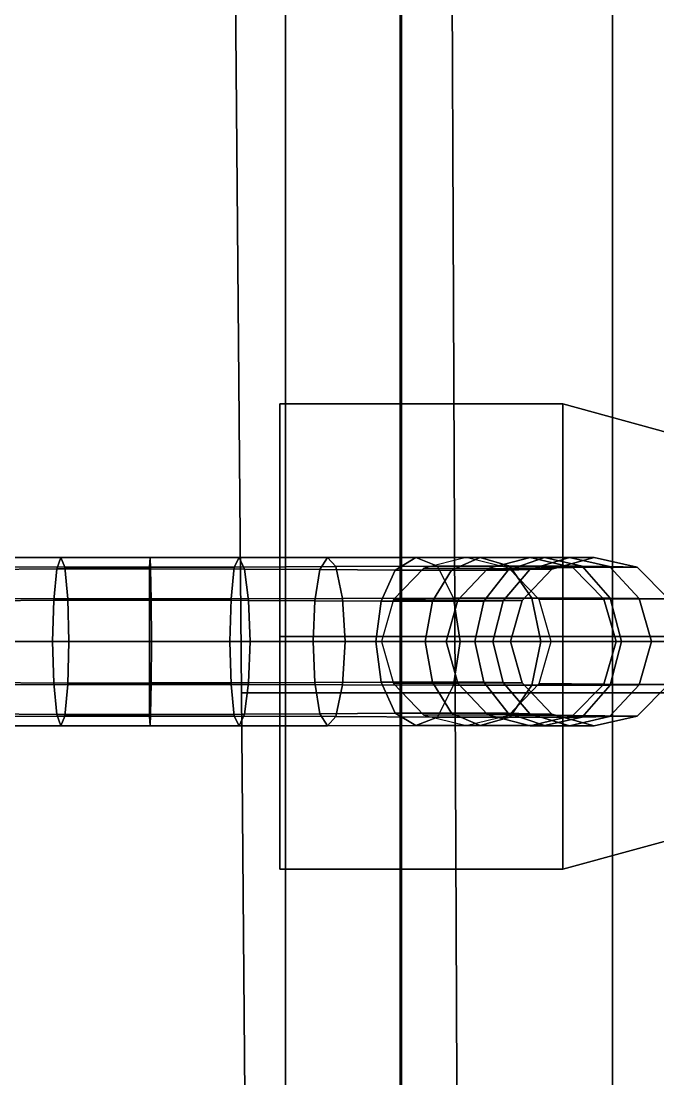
# Model space of a CAD drawing. Extents: x -9.3 to 15.5, y -7 to 5.4.
# Drawn here: x 5.247 to 5.637, y 3.089 to 3.736 of the extents above; entities that cross this region are included whole.
import ezdxf

# ---------------------------------------------------------------- set-up
doc = ezdxf.new("R2010")
doc.units = 0

msp = doc.modelspace()

# ---------------------------------------------------------------- linework, layer by layer
for points in [[(5.20877, 4.8, 11), (5.20877, -5.8, 11), (5.47959, -6.05565, 11), (5.47959, 5.05565, 11)], [(5.47877, 5.055, 10.8), (5.47877, -6.055, 10.8), (5.40877, -6, 10.8), (5.40877, 5, 10.8)], [(5.47959, 5.05565, 11), (5.47959, -6.05565, 11), (5.47877, -6.055, 11), (5.47877, 5.055, 11)], [(5.47877, 5.055, 11), (5.47877, -6.055, 11), (5.47877, -6.055, 10.8), (5.47877, 5.055, 10.8)], [(5.40877, -4, 5.5), (5.40877, 5, 5.5), (5.40877, 5, 10.8), (5.40877, -6, 10.8)], [(5.60877, -3.8, 5.5), (5.60877, 4.8, 5.5), (5.40877, 5, 5.5), (5.40877, -4.0814, 5.5)], [(5.60877, -3.8, 4.7), (5.60877, 4.8, 4.7), (5.60877, 4.8, 5.5), (5.60877, -3.8, 5.5)], [(14.20877, -3.8, 4.7), (14.20877, 4.8, 4.7), (5.60877, 4.8, 4.7), (5.60877, -3.8, 4.7)], [(5.51256, 3.32484, 9.34181), (5.50953, 4.03874, 9.34181), (5.37567, 4.03874, 9.34181), (5.38173, 3.32484, 9.34181)], [(5.51256, 3.32484, 7.85497), (5.38173, 3.32484, 7.85497), (5.37567, 4.03874, 7.85497), (5.50953, 4.03874, 7.85497)], [(5.51256, 3.32484, 9.34181), (5.64339, 3.32484, 9.34181), (5.64339, 4.03874, 9.34181), (5.50953, 4.03874, 9.34181)], [(5.51256, 3.32484, 7.85497), (5.50953, 4.03874, 7.85497), (5.64339, 4.03874, 7.85497), (5.64339, 3.32484, 7.85497)], [(5.57841, 3.50148, 10.19751), (5.40529, 3.50148, 10.19751), (5.40529, 3.50148, 10.30033), (5.57841, 3.50148, 10.30033)], [(5.57841, 3.50148, 10.19751), (5.57841, 3.50148, 10.09469), (5.40529, 3.50148, 10.09469), (5.40529, 3.50148, 10.19751)], [(5.57841, 3.35923, 10.09469), (5.40529, 3.35923, 10.09469), (5.40529, 3.50148, 10.09469), (5.57841, 3.50148, 10.09469)], [(5.57841, 3.35923, 10.30033), (5.57841, 3.50148, 10.30033), (5.40529, 3.50148, 10.30033), (5.40529, 3.35923, 10.30033)], [(5.57841, 3.50148, 10.19751), (5.57841, 3.50148, 10.30033), (5.70825, 3.46592, 10.30033), (5.70825, 3.46592, 10.19751)], [(5.57841, 3.50148, 10.19751), (5.70825, 3.46592, 10.19751), (5.70825, 3.46592, 10.09469), (5.57841, 3.50148, 10.09469)], [(5.57841, 3.35923, 10.09469), (5.57841, 3.50148, 10.09469), (5.70825, 3.46592, 10.09469), (5.75153, 3.35923, 10.09469)], [(5.57841, 3.35923, 10.30033), (5.75153, 3.35923, 10.30033), (5.70825, 3.46592, 10.30033), (5.57841, 3.50148, 10.30033)], [(5.20651, 3.3825, 11.1079), (5.27549, 3.38225, 11.12399), (5.27379, 3.40165, 11.10483), (5.21081, 3.40195, 11.08989)], [(5.21662, 3.40753, 11.06555), (5.21081, 3.40195, 11.08989), (5.27379, 3.40165, 11.10483), (5.27128, 3.40758, 11.07867)], [(5.21662, 3.40753, 11.06555), (5.27128, 3.40758, 11.07867), (5.26872, 3.40065, 11.05285), (5.22231, 3.40025, 11.04181)], [(5.32584, 3.40755, 11.0785), (5.32616, 3.40056, 11.05262), (5.26872, 3.40065, 11.05285), (5.27128, 3.40758, 11.07867)], [(5.32584, 3.40755, 11.0785), (5.27128, 3.40758, 11.07867), (5.27379, 3.40165, 11.10483), (5.32557, 3.40168, 11.10476)], [(5.32584, 3.40755, 11.0785), (5.32557, 3.40168, 11.10476), (5.37736, 3.40171, 11.10468), (5.3804, 3.40751, 11.07833)], [(5.32584, 3.40755, 11.0785), (5.3804, 3.40751, 11.07833), (5.3836, 3.40047, 11.05239), (5.32616, 3.40056, 11.05262)], [(5.44348, 3.38253, 11.10579), (5.43954, 3.40198, 11.08758), (5.37736, 3.40171, 11.10468), (5.37539, 3.38231, 11.12398)], [(5.43445, 3.40749, 11.0629), (5.3804, 3.40751, 11.07833), (5.37736, 3.40171, 11.10468), (5.43954, 3.40198, 11.08758)], [(5.43445, 3.40749, 11.0629), (5.42966, 3.40016, 11.03878), (5.3836, 3.40047, 11.05239), (5.3804, 3.40751, 11.07833)], [(5.43445, 3.40749, 11.0629), (5.4885, 3.40747, 11.04747), (5.47571, 3.39985, 11.02518), (5.42966, 3.40016, 11.03878)], [(5.43445, 3.40749, 11.0629), (5.43954, 3.40198, 11.08758), (5.50171, 3.40225, 11.07048), (5.4885, 3.40747, 11.04747)], [(5.44348, 3.38253, 11.10579), (5.51156, 3.38275, 11.08761), (5.50171, 3.40225, 11.07048), (5.43954, 3.40198, 11.08758)], [(5.52785, 3.40747, 11.0079), (5.51035, 3.39985, 10.9903), (5.47571, 3.39985, 11.02518), (5.4885, 3.40747, 11.04747)], [(5.52785, 3.40747, 11.0079), (5.4885, 3.40747, 11.04747), (5.50171, 3.40225, 11.07048), (5.54593, 3.40225, 11.02607)], [(5.55843, 3.40749, 10.09494), (5.51934, 3.40747, 9.32979), (5.49339, 3.40105, 9.32979), (5.53249, 3.40077, 10.09651)], [(5.5594, 3.38275, 11.03959), (5.54593, 3.40225, 11.02607), (5.50171, 3.40225, 11.07048), (5.51156, 3.38275, 11.08761)], [(5.52785, 3.40747, 11.0079), (5.5672, 3.40747, 10.96834), (5.54498, 3.39985, 10.95542), (5.51035, 3.39985, 10.9903)], [(5.55843, 3.40749, 10.09494), (5.58456, 3.40137, 10.09345), (5.54528, 3.40105, 9.32979), (5.51934, 3.40747, 9.32979)], [(5.52785, 3.40747, 11.0079), (5.54593, 3.40225, 11.02607), (5.59015, 3.40225, 10.98166), (5.5672, 3.40747, 10.96834)], [(5.55843, 3.40749, 10.09494), (5.53249, 3.40077, 10.09651), (5.57159, 3.40049, 10.86323), (5.59752, 3.40752, 10.8601)], [(5.58236, 3.4075, 10.91422), (5.55829, 3.40017, 10.90933), (5.54498, 3.39985, 10.95542), (5.5672, 3.40747, 10.96834)], [(5.5594, 3.38275, 11.03959), (5.60724, 3.38275, 10.99156), (5.59015, 3.40225, 10.98166), (5.54593, 3.40225, 11.02607)], [(5.58236, 3.4075, 10.91422), (5.59752, 3.40752, 10.8601), (5.57159, 3.40049, 10.86323), (5.55829, 3.40017, 10.90933)], [(5.55843, 3.40749, 10.09494), (5.59752, 3.40752, 10.8601), (5.62384, 3.4017, 10.85712), (5.58456, 3.40137, 10.09345)], [(5.58236, 3.4075, 10.91422), (5.5672, 3.40747, 10.96834), (5.59015, 3.40225, 10.98166), (5.607, 3.40197, 10.91939)], [(5.58236, 3.4075, 10.91422), (5.607, 3.40197, 10.91939), (5.62384, 3.4017, 10.85712), (5.59752, 3.40752, 10.8601)], [(5.62518, 3.38252, 10.92338), (5.607, 3.40197, 10.91939), (5.59015, 3.40225, 10.98166), (5.60724, 3.38275, 10.99156)], [(5.62518, 3.38252, 10.92338), (5.64312, 3.3823, 10.85519), (5.62384, 3.4017, 10.85712), (5.607, 3.40197, 10.91939)], [(5.22625, 3.38114, 11.02558), (5.22231, 3.40025, 11.04181), (5.26872, 3.40065, 11.05285), (5.26688, 3.38144, 11.03472)], [(5.32648, 3.38138, 11.03452), (5.26688, 3.38144, 11.03472), (5.26872, 3.40065, 11.05285), (5.32616, 3.40056, 11.05262)], [(5.32544, 3.38228, 11.12398), (5.32557, 3.40168, 11.10476), (5.27379, 3.40165, 11.10483), (5.27549, 3.38225, 11.12399)], [(5.32544, 3.38228, 11.12398), (5.37539, 3.38231, 11.12398), (5.37736, 3.40171, 11.10468), (5.32557, 3.40168, 11.10476)], [(5.32648, 3.38138, 11.03452), (5.32616, 3.40056, 11.05262), (5.3836, 3.40047, 11.05239), (5.38608, 3.38132, 11.03432)], [(5.42662, 3.38107, 11.02227), (5.38608, 3.38132, 11.03432), (5.3836, 3.40047, 11.05239), (5.42966, 3.40016, 11.03878)], [(5.42662, 3.38107, 11.02227), (5.42966, 3.40016, 11.03878), (5.47571, 3.39985, 11.02518), (5.46716, 3.38083, 11.01021)], [(5.49863, 3.38083, 10.97847), (5.46716, 3.38083, 11.01021), (5.47571, 3.39985, 11.02518), (5.51035, 3.39985, 10.9903)], [(5.51419, 3.38156, 10.09771), (5.53249, 3.40077, 10.09651), (5.49339, 3.40105, 9.32979), (5.47486, 3.38179, 9.32979)], [(5.49863, 3.38083, 10.97847), (5.51035, 3.39985, 10.9903), (5.54498, 3.39985, 10.95542), (5.5301, 3.38083, 10.94674)], [(5.51419, 3.38156, 10.09771), (5.55351, 3.38133, 10.86563), (5.57159, 3.40049, 10.86323), (5.53249, 3.40077, 10.09651)], [(5.5418, 3.38108, 10.90618), (5.5301, 3.38083, 10.94674), (5.54498, 3.39985, 10.95542), (5.55829, 3.40017, 10.90933)], [(5.5418, 3.38108, 10.90618), (5.55829, 3.40017, 10.90933), (5.57159, 3.40049, 10.86323), (5.55351, 3.38133, 10.86563)], [(5.60347, 3.38204, 10.09249), (5.56381, 3.38179, 9.32979), (5.54528, 3.40105, 9.32979), (5.58456, 3.40137, 10.09345)], [(5.60347, 3.38204, 10.09249), (5.58456, 3.40137, 10.09345), (5.62384, 3.4017, 10.85712), (5.64312, 3.3823, 10.85519)], [(5.44348, 3.38253, 11.10579), (5.37539, 3.38231, 11.12398), (5.37468, 3.35611, 11.13186), (5.44516, 3.35611, 11.11328)], [(5.44348, 3.38253, 11.10579), (5.44516, 3.35611, 11.11328), (5.51565, 3.35611, 11.0947), (5.51156, 3.38275, 11.08761)], [(5.5594, 3.38275, 11.03959), (5.51156, 3.38275, 11.08761), (5.51565, 3.35611, 11.0947), (5.56499, 3.35611, 11.04518)], [(5.5594, 3.38275, 11.03959), (5.56499, 3.35611, 11.04518), (5.61433, 3.35611, 10.99566), (5.60724, 3.38275, 10.99156)], [(5.62518, 3.38252, 10.92338), (5.60724, 3.38275, 10.99156), (5.61433, 3.35611, 10.99566), (5.63266, 3.35611, 10.92507)], [(5.62518, 3.38252, 10.92338), (5.63266, 3.35611, 10.92507), (5.651, 3.35611, 10.85448), (5.64312, 3.3823, 10.85519)], [(5.20651, 3.3825, 11.1079), (5.20473, 3.35611, 11.11533), (5.27613, 3.35611, 11.13182), (5.27549, 3.38225, 11.12399)], [(5.22625, 3.38114, 11.02558), (5.26688, 3.38144, 11.03472), (5.26614, 3.35611, 11.02758), (5.22779, 3.35611, 11.01933)], [(5.32648, 3.38138, 11.03452), (5.32664, 3.35611, 11.02742), (5.26614, 3.35611, 11.02758), (5.26688, 3.38144, 11.03472)], [(5.32544, 3.38228, 11.12398), (5.27549, 3.38225, 11.12399), (5.27613, 3.35611, 11.13182), (5.32541, 3.35611, 11.13184)], [(5.32544, 3.38228, 11.12398), (5.32541, 3.35611, 11.13184), (5.37468, 3.35611, 11.13186), (5.37539, 3.38231, 11.12398)], [(5.32648, 3.38138, 11.03452), (5.38608, 3.38132, 11.03432), (5.38715, 3.35611, 11.02725), (5.32664, 3.35611, 11.02742)], [(5.42662, 3.38107, 11.02227), (5.42554, 3.35611, 11.01591), (5.38715, 3.35611, 11.02725), (5.38608, 3.38132, 11.03432)], [(5.42662, 3.38107, 11.02227), (5.46716, 3.38083, 11.01021), (5.46395, 3.35611, 11.00456), (5.42554, 3.35611, 11.01591)], [(5.49863, 3.38083, 10.97847), (5.49421, 3.35611, 10.974), (5.46395, 3.35611, 11.00456), (5.46716, 3.38083, 11.01021)], [(5.51419, 3.38156, 10.09771), (5.47486, 3.38179, 9.32979), (5.46745, 3.35611, 9.32979), (5.50694, 3.35611, 10.09822)], [(5.49863, 3.38083, 10.97847), (5.5301, 3.38083, 10.94674), (5.52448, 3.35611, 10.94345), (5.49421, 3.35611, 10.974)], [(5.51419, 3.38156, 10.09771), (5.50694, 3.35611, 10.09822), (5.54644, 3.35611, 10.86665), (5.55351, 3.38133, 10.86563)], [(5.5418, 3.38108, 10.90618), (5.53546, 3.35611, 10.90505), (5.52448, 3.35611, 10.94345), (5.5301, 3.38083, 10.94674)], [(5.5418, 3.38108, 10.90618), (5.55351, 3.38133, 10.86563), (5.54644, 3.35611, 10.86665), (5.53546, 3.35611, 10.90505)], [(5.60347, 3.38204, 10.09249), (5.61111, 3.35611, 10.09213), (5.57123, 3.35611, 9.32979), (5.56381, 3.38179, 9.32979)], [(5.60347, 3.38204, 10.09249), (5.64312, 3.3823, 10.85519), (5.651, 3.35611, 10.85448), (5.61111, 3.35611, 10.09213)], [(5.57841, 3.35923, 10.09469), (5.57841, 3.21699, 10.09469), (5.40529, 3.21699, 10.09469), (5.40529, 3.35923, 10.09469)], [(5.57841, 3.35923, 10.30033), (5.40529, 3.35923, 10.30033), (5.40529, 3.21699, 10.30033), (5.57841, 3.21699, 10.30033)], [(5.57841, 3.35923, 10.09469), (5.75153, 3.35923, 10.09469), (5.70825, 3.25255, 10.09469), (5.57841, 3.21699, 10.09469)], [(5.57841, 3.35923, 10.30033), (5.57841, 3.21699, 10.30033), (5.70825, 3.25255, 10.30033), (5.75153, 3.35923, 10.30033)], [(5.20651, 3.32972, 11.1079), (5.27549, 3.32997, 11.12399), (5.27613, 3.35611, 11.13182), (5.20473, 3.35611, 11.11533)], [(5.22625, 3.33108, 11.02558), (5.22779, 3.35611, 11.01933), (5.26614, 3.35611, 11.02758), (5.26688, 3.33078, 11.03472)], [(5.32648, 3.33084, 11.03452), (5.26688, 3.33078, 11.03472), (5.26614, 3.35611, 11.02758), (5.32664, 3.35611, 11.02742)], [(5.32544, 3.32994, 11.12398), (5.32541, 3.35611, 11.13184), (5.27613, 3.35611, 11.13182), (5.27549, 3.32997, 11.12399)], [(5.32544, 3.32994, 11.12398), (5.37539, 3.32991, 11.12398), (5.37468, 3.35611, 11.13186), (5.32541, 3.35611, 11.13184)], [(5.32648, 3.33084, 11.03452), (5.32664, 3.35611, 11.02742), (5.38715, 3.35611, 11.02725), (5.38608, 3.3309, 11.03432)], [(5.44348, 3.32969, 11.10579), (5.44516, 3.35611, 11.11328), (5.37468, 3.35611, 11.13186), (5.37539, 3.32991, 11.12398)], [(5.42662, 3.33115, 11.02226), (5.38608, 3.3309, 11.03432), (5.38715, 3.35611, 11.02725), (5.42554, 3.35611, 11.01591)], [(5.42662, 3.33115, 11.02226), (5.42554, 3.35611, 11.01591), (5.46395, 3.35611, 11.00456), (5.46716, 3.33139, 11.01021)], [(5.44348, 3.32969, 11.10579), (5.51156, 3.32947, 11.08761), (5.51565, 3.35611, 11.0947), (5.44516, 3.35611, 11.11328)], [(5.49863, 3.33139, 10.97847), (5.46716, 3.33139, 11.01021), (5.46395, 3.35611, 11.00456), (5.49421, 3.35611, 10.974)], [(5.51419, 3.33066, 10.09771), (5.50694, 3.35611, 10.09822), (5.46745, 3.35611, 9.32979), (5.47486, 3.33043, 9.32979)], [(5.49863, 3.33139, 10.97847), (5.49421, 3.35611, 10.974), (5.52448, 3.35611, 10.94345), (5.5301, 3.33139, 10.94674)], [(5.51419, 3.33066, 10.09771), (5.55351, 3.33089, 10.86563), (5.54644, 3.35611, 10.86665), (5.50694, 3.35611, 10.09822)], [(5.5594, 3.32947, 11.03959), (5.56499, 3.35611, 11.04518), (5.51565, 3.35611, 11.0947), (5.51156, 3.32947, 11.08761)], [(5.5418, 3.33114, 10.90618), (5.5301, 3.33139, 10.94674), (5.52448, 3.35611, 10.94345), (5.53546, 3.35611, 10.90505)], [(5.5418, 3.33114, 10.90618), (5.53546, 3.35611, 10.90505), (5.54644, 3.35611, 10.86665), (5.55351, 3.33089, 10.86563)], [(5.5594, 3.32947, 11.03959), (5.60724, 3.32947, 10.99156), (5.61433, 3.35611, 10.99566), (5.56499, 3.35611, 11.04518)], [(5.60347, 3.33018, 10.09249), (5.56381, 3.33043, 9.32979), (5.57123, 3.35611, 9.32979), (5.61111, 3.35611, 10.09213)], [(5.60347, 3.33018, 10.09249), (5.61111, 3.35611, 10.09213), (5.651, 3.35611, 10.85448), (5.64312, 3.32992, 10.85519)], [(5.62518, 3.3297, 10.92338), (5.63266, 3.35611, 10.92507), (5.61433, 3.35611, 10.99566), (5.60724, 3.32947, 10.99156)], [(5.62518, 3.3297, 10.92338), (5.64312, 3.32992, 10.85519), (5.651, 3.35611, 10.85448), (5.63266, 3.35611, 10.92507)], [(5.22625, 3.33108, 11.02558), (5.26688, 3.33078, 11.03472), (5.26872, 3.31157, 11.05285), (5.22231, 3.31197, 11.04181)], [(5.32648, 3.33084, 11.03452), (5.32616, 3.31166, 11.05262), (5.26872, 3.31157, 11.05285), (5.26688, 3.33078, 11.03472)], [(5.32648, 3.33084, 11.03452), (5.38608, 3.3309, 11.03432), (5.3836, 3.31175, 11.05239), (5.32616, 3.31166, 11.05262)], [(5.42662, 3.33115, 11.02226), (5.42966, 3.31206, 11.03878), (5.3836, 3.31175, 11.05239), (5.38608, 3.3309, 11.03432)], [(5.42662, 3.33115, 11.02226), (5.46716, 3.33139, 11.01021), (5.47571, 3.31237, 11.02518), (5.42966, 3.31206, 11.03878)], [(5.49863, 3.33139, 10.97847), (5.51035, 3.31237, 10.9903), (5.47571, 3.31237, 11.02518), (5.46716, 3.33139, 11.01021)], [(5.49863, 3.33139, 10.97847), (5.5301, 3.33139, 10.94674), (5.54498, 3.31237, 10.95542), (5.51035, 3.31237, 10.9903)], [(5.51419, 3.33066, 10.09771), (5.53249, 3.31145, 10.09651), (5.57159, 3.31173, 10.86323), (5.55351, 3.33089, 10.86563)], [(5.5418, 3.33114, 10.90618), (5.55829, 3.31205, 10.90933), (5.54498, 3.31237, 10.95542), (5.5301, 3.33139, 10.94674)], [(5.5418, 3.33114, 10.90618), (5.55351, 3.33089, 10.86563), (5.57159, 3.31173, 10.86323), (5.55829, 3.31205, 10.90933)], [(5.20651, 3.32972, 11.1079), (5.21081, 3.31027, 11.08989), (5.27379, 3.31057, 11.10483), (5.27549, 3.32997, 11.12399)], [(5.32544, 3.32994, 11.12398), (5.27549, 3.32997, 11.12399), (5.27379, 3.31057, 11.10483), (5.32557, 3.31054, 11.10476)], [(5.32544, 3.32994, 11.12398), (5.32557, 3.31054, 11.10476), (5.37736, 3.31051, 11.10468), (5.37539, 3.32991, 11.12398)], [(5.44348, 3.32969, 11.10579), (5.37539, 3.32991, 11.12398), (5.37736, 3.31051, 11.10468), (5.43954, 3.31024, 11.08758)], [(5.51256, 3.32484, 9.34181), (5.38173, 3.32484, 9.34181), (5.3878, 2.61094, 9.34181), (5.5156, 2.61094, 9.34181)], [(5.51256, 3.32484, 7.85497), (5.5156, 2.61094, 7.85497), (5.3878, 2.61094, 7.85497), (5.38173, 3.32484, 7.85497)], [(5.44348, 3.32969, 11.10579), (5.43954, 3.31024, 11.08758), (5.50171, 3.30997, 11.07048), (5.51156, 3.32947, 11.08761)], [(5.51419, 3.33066, 10.09771), (5.47486, 3.33043, 9.32979), (5.49339, 3.31117, 9.32979), (5.53249, 3.31145, 10.09651)], [(5.5594, 3.32947, 11.03959), (5.51156, 3.32947, 11.08761), (5.50171, 3.30997, 11.07048), (5.54593, 3.30997, 11.02607)], [(5.51256, 3.32484, 9.34181), (5.5156, 2.61094, 9.34181), (5.64339, 2.61094, 9.34181), (5.64339, 3.32484, 9.34181)], [(5.51256, 3.32484, 7.85497), (5.64339, 3.32484, 7.85497), (5.64339, 2.61094, 7.85497), (5.5156, 2.61094, 7.85497)], [(5.60347, 3.33018, 10.09249), (5.58456, 3.31085, 10.09345), (5.54528, 3.31117, 9.32979), (5.56381, 3.33043, 9.32979)], [(5.5594, 3.32947, 11.03959), (5.54593, 3.30997, 11.02607), (5.59015, 3.30997, 10.98166), (5.60724, 3.32947, 10.99156)], [(5.60347, 3.33018, 10.09249), (5.64312, 3.32992, 10.85519), (5.62384, 3.31052, 10.85712), (5.58456, 3.31085, 10.09345)], [(5.62518, 3.3297, 10.92338), (5.60724, 3.32947, 10.99156), (5.59015, 3.30997, 10.98166), (5.607, 3.31025, 10.91939)], [(5.62518, 3.3297, 10.92338), (5.607, 3.31025, 10.91939), (5.62384, 3.31052, 10.85712), (5.64312, 3.32992, 10.85519)], [(5.21662, 3.30469, 11.06555), (5.22231, 3.31197, 11.04181), (5.26872, 3.31157, 11.05285), (5.27128, 3.30464, 11.07867)], [(5.32584, 3.30467, 11.0785), (5.27128, 3.30464, 11.07867), (5.26872, 3.31157, 11.05285), (5.32616, 3.31166, 11.05262)], [(5.32584, 3.30467, 11.0785), (5.32616, 3.31166, 11.05262), (5.3836, 3.31175, 11.05239), (5.3804, 3.3047, 11.07833)], [(5.43445, 3.30473, 11.0629), (5.3804, 3.3047, 11.07833), (5.3836, 3.31175, 11.05239), (5.42966, 3.31206, 11.03878)], [(5.43445, 3.30473, 11.0629), (5.42966, 3.31206, 11.03878), (5.47571, 3.31237, 11.02518), (5.4885, 3.30475, 11.04747)], [(5.52785, 3.30475, 11.00791), (5.4885, 3.30475, 11.04747), (5.47571, 3.31237, 11.02518), (5.51035, 3.31237, 10.9903)], [(5.55843, 3.30473, 10.09494), (5.53249, 3.31145, 10.09651), (5.49339, 3.31117, 9.32979), (5.51934, 3.30475, 9.32979)], [(5.52785, 3.30475, 11.00791), (5.51035, 3.31237, 10.9903), (5.54498, 3.31237, 10.95542), (5.5672, 3.30475, 10.96834)], [(5.55843, 3.30473, 10.09494), (5.59752, 3.3047, 10.8601), (5.57159, 3.31173, 10.86323), (5.53249, 3.31145, 10.09651)], [(5.58236, 3.30472, 10.91422), (5.5672, 3.30475, 10.96834), (5.54498, 3.31237, 10.95542), (5.55829, 3.31205, 10.90933)], [(5.58236, 3.30472, 10.91422), (5.55829, 3.31205, 10.90933), (5.57159, 3.31173, 10.86323), (5.59752, 3.3047, 10.8601)], [(5.21662, 3.30469, 11.06555), (5.27128, 3.30464, 11.07867), (5.27379, 3.31057, 11.10483), (5.21081, 3.31027, 11.08989)], [(5.32584, 3.30467, 11.0785), (5.32557, 3.31054, 11.10476), (5.27379, 3.31057, 11.10483), (5.27128, 3.30464, 11.07867)], [(5.32584, 3.30467, 11.0785), (5.3804, 3.3047, 11.07833), (5.37736, 3.31051, 11.10468), (5.32557, 3.31054, 11.10476)], [(5.43445, 3.30473, 11.0629), (5.43954, 3.31024, 11.08758), (5.37736, 3.31051, 11.10468), (5.3804, 3.3047, 11.07833)], [(5.43445, 3.30473, 11.0629), (5.4885, 3.30475, 11.04747), (5.50171, 3.30997, 11.07048), (5.43954, 3.31024, 11.08758)], [(5.52785, 3.30475, 11.00791), (5.54593, 3.30997, 11.02607), (5.50171, 3.30997, 11.07048), (5.4885, 3.30475, 11.04747)], [(5.55843, 3.30473, 10.09494), (5.51934, 3.30475, 9.32979), (5.54528, 3.31117, 9.32979), (5.58456, 3.31085, 10.09345)], [(5.52785, 3.30475, 11.00791), (5.5672, 3.30475, 10.96834), (5.59015, 3.30997, 10.98166), (5.54593, 3.30997, 11.02607)], [(5.55843, 3.30473, 10.09494), (5.58456, 3.31085, 10.09345), (5.62384, 3.31052, 10.85712), (5.59752, 3.3047, 10.8601)], [(5.58236, 3.30472, 10.91422), (5.607, 3.31025, 10.91939), (5.59015, 3.30997, 10.98166), (5.5672, 3.30475, 10.96834)], [(5.58236, 3.30472, 10.91422), (5.59752, 3.3047, 10.8601), (5.62384, 3.31052, 10.85712), (5.607, 3.31025, 10.91939)], [(5.57841, 3.21699, 10.19751), (5.70825, 3.25255, 10.19751), (5.70825, 3.25255, 10.30033), (5.57841, 3.21699, 10.30033)], [(5.57841, 3.21699, 10.19751), (5.57841, 3.21699, 10.09469), (5.70825, 3.25255, 10.09469), (5.70825, 3.25255, 10.19751)], [(5.57841, 3.21699, 10.19751), (5.57841, 3.21699, 10.30033), (5.40529, 3.21699, 10.30033), (5.40529, 3.21699, 10.19751)], [(5.57841, 3.21699, 10.19751), (5.40529, 3.21699, 10.19751), (5.40529, 3.21699, 10.09469), (5.57841, 3.21699, 10.09469)]]:
    msp.add_3dface(points)

doc.saveas('drawing.dxf')
